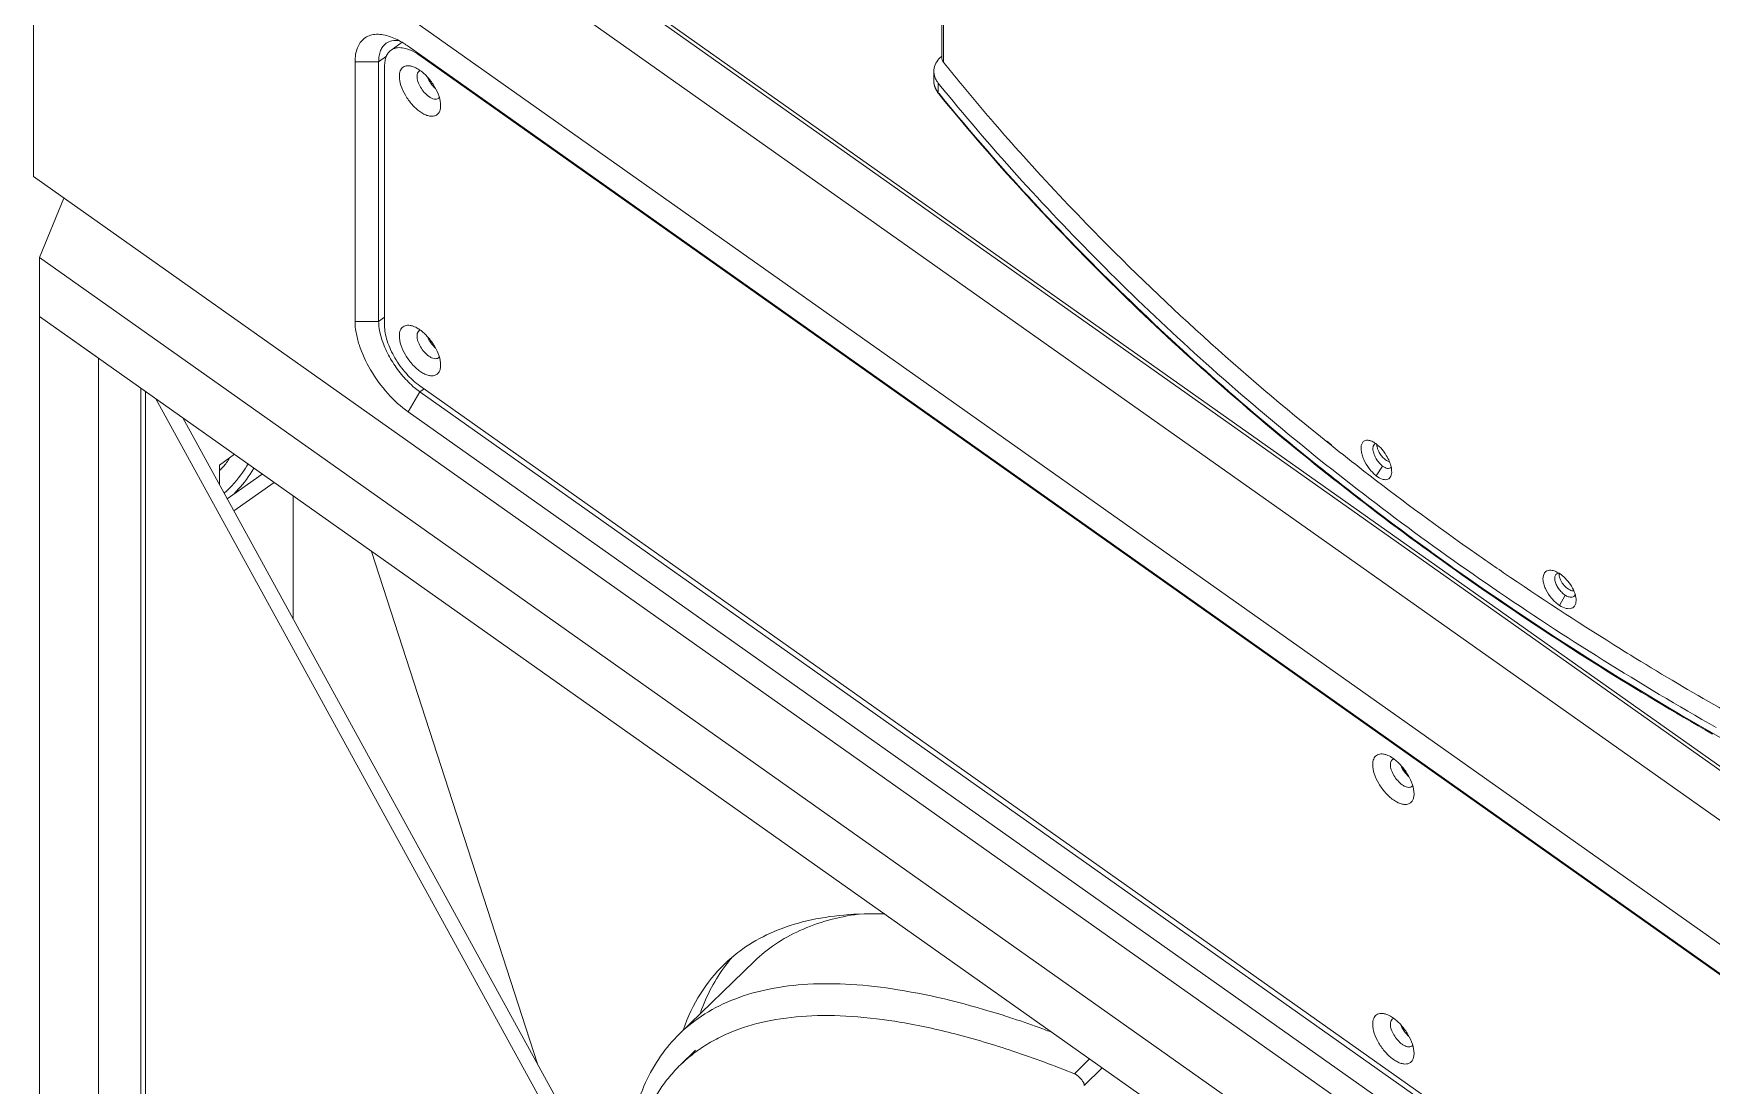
# Model space of a CAD drawing. Header units: millimetres. Extents: x 0 to 9253, y 0 to 2730.
# Drawn here: x 7253.3 to 7454.4, y 1265.9 to 1392 of the extents above; entities that cross this region are included whole.
import ezdxf

# ---------------------------------------------------------------- set-up
doc = ezdxf.new("R2010")
doc.units = ezdxf.units.MM
doc.layers.get('0').update_dxf_attribs({"lineweight": 13})

msp = doc.modelspace()

# ---------------------------------------------------------------- linework, layer by layer
at = {"color": 7, "linetype": 'Continuous'}
for p, q in [((7362.17, 1591.46), (7362.17, 1389.04)), ((7362.37, 1591.23), (7362.37, 1388.51)), ((7585.66, 1205.54), (7261.09, 1435.04)), ((7274.53, 1432.04), (7581.41, 1215.04)), ((7581.06, 1214.79), (7274.17, 1431.79)), ((7253.31, 1425.71), (7253.31, 1374.8)), ((7576.46, 1197.21), (7253.31, 1425.71)), ((7297.49, 1390.9), (7296.17, 1389.96)), ((7298.22, 1390.43), (7531.56, 1225.43)), ((7291.85, 1357.45), (7291.85, 1388.56)), ((7291.85, 1388.56), (7294.68, 1388.56)), ((7294.68, 1388.56), (7295.6, 1389.22)), ((7294.68, 1357.45), (7294.68, 1388.56)), ((7295.39, 1356.95), (7295.39, 1388.06)), ((7299.72, 1389.37), (7299.63, 1389.31)), ((7299.63, 1389.31), (7532.73, 1224.48)), ((7361.23, 1387.42), (7361.23, 1386.25)), ((7361.76, 1386), (7361.76, 1384.86)), ((7361.85, 1384.76), (7361.76, 1384.86)), ((7361.85, 1384.75), (7361.76, 1384.86)), ((7576.46, 1146.3), (7253.31, 1374.8)), ((7256.95, 1372.23), (7254.02, 1365.11)), ((7254.02, 1365.11), (7254.02, 1358.04)), ((7254.02, 1365.11), (7575.76, 1137.61)), ((7254.02, 1008.72), (7254.02, 1358.04)), ((7254.02, 1358.04), (7261.09, 1353.04)), ((7254.02, 1358.04), (7575.76, 1130.54)), ((7294.68, 1357.45), (7295.39, 1357.95)), ((7291.85, 1357.45), (7294.68, 1357.45)), ((7261.09, 1010.79), (7261.09, 1353.04)), ((7532.98, 1184.71), (7299.63, 1349.71)), ((7266.16, 1349.45), (7266.16, 1014.84)), ((7266.75, 1349.04), (7266.75, 1013.84)), ((7267.99, 1348.16), (7568.68, 800.34)), ((7298.22, 1346.59), (7299.63, 1349)), ((7299.63, 1349), (7300.13, 1349.36)), ((7532.98, 1184), (7299.63, 1349)), ((7568.68, 803.91), (7271.2, 1345.89)), ((7531.56, 1181.59), (7298.22, 1346.59)), ((7277.4, 1341.51), (7275.59, 1340.23)), ((7408.26, 1343.07), (7408.83, 1342.61)), ((7408.31, 1343.1), (7408.88, 1342.64)), ((7275.59, 1340.23), (7275.59, 1337.9)), ((7414.26, 1338.92), (7415, 1340.11)), ((7276.53, 1336.18), (7280.73, 1339.15)), ((7277.32, 1334.74), (7282.15, 1338.15)), ((7284.43, 1321.79), (7284.43, 1336.54)), ((7293.84, 1329.88), (7313.71, 1268.45)), ((7425.02, 1330.44), (7425.24, 1330.29)), ((7425.02, 1330.44), (7425.24, 1330.29)), ((7436.17, 1327.23), (7436.16, 1327.13)), ((7436.34, 1327.13), (7436.16, 1327.13)), ((7436.22, 1323.4), (7436.89, 1324.63)), ((7339.71, 1280.74), (7330.75, 1272.05)), ((7417.55, 1272.46), (7417.67, 1272.55)), ((7332.67, 1270.08), (7330.85, 1268.32)), ((7379.9, 1269.03), (7378.07, 1267.25)), ((7381.41, 1267.96), (7379.24, 1265.85))]:
    msp.add_line(p, q, dxfattribs=at)
for centre, radius, start, end in [((7294.06, 1385.81), 6.11, 70.5174, 72.7935), ((7364.08, 1386.97), 2.97, 137.7334, 139.0596), ((7572.08, 1556.35), 270.65, 219.0055, 219.2178), ((7305.67, 1357.46), 10.4, 229.9962, 232.1447), ((7305.11, 1356.75), 9.49, 232.136, 234.7128), ((7412.26, 1340.13), 3.29, 52.519, 53.9969), ((7271.64, 1343.95), 5.91, 318.1631, 330.9458), ((7267.1, 1347.18), 14.59, 329.413, 329.8949), ((7416.37, 1341.91), 2.26, 230.0017, 232.512), ((7434.42, 1324.47), 3.28, 56.8479, 58.7382), ((7351.2, 1268.95), 18.72, 139.5398, 142.8312), ((7328.52, 1146.58), 134.1, 69.696, 70.0492), ((7327.67, 1144.28), 136.56, 69.5282, 69.6966), ((7343.67, 1255.02), 18.47, 124.6697, 125.9877)]:
    msp.add_arc(centre, radius, start, end, dxfattribs=at)
for points, knots in [([(7295.86, 1391.64), (7295.59, 1391.73), (7295.05, 1391.85), (7294.25, 1391.88), (7293.54, 1391.72), (7292.93, 1391.39), (7292.44, 1390.88), (7292.1, 1390.22), (7291.89, 1389.43), (7291.85, 1388.86), (7291.85, 1388.56)], [0, 0, 0, 0, 0.142004, 0.269159, 0.384787, 0.49437, 0.604856, 0.72302, 0.853948, 1, 1, 1, 1]), ([(7295.59, 1390.78), (7295.44, 1390.68), (7295.17, 1390.41), (7294.88, 1389.89), (7294.71, 1389.26), (7294.68, 1388.8), (7294.68, 1388.56)], [0, 0, 0, 0, 0.218575, 0.451653, 0.710357, 1, 1, 1, 1]), ([(7295.39, 1388.06), (7295.39, 1388.27), (7295.42, 1388.66), (7295.56, 1389.2), (7295.81, 1389.65), (7296.04, 1389.87), (7296.17, 1389.96)], [0, 0, 0, 0, 0.289644, 0.548352, 0.781428, 1, 1, 1, 1]), ([(7297.1, 1391.11), (7296.83, 1391.14), (7296.29, 1391.13), (7295.79, 1390.92), (7295.59, 1390.78)], [0, 0, 0, 0, 0.527514, 1, 1, 1, 1]), ([(7298.22, 1390.43), (7298.04, 1390.55), (7297.37, 1391), (7296.65, 1391.37), (7296.09, 1391.56)], [0, 0, 0, 0, 0.26857, 1, 1, 1, 1]), ([(7296.17, 1389.96), (7296.35, 1390.09), (7296.79, 1390.27), (7297.26, 1390.27), (7297.51, 1390.24)], [0, 0, 0, 0, 0.471243, 1, 1, 1, 1]), ([(7297.51, 1390.24), (7297.63, 1390.22), (7298.18, 1390.12), (7298.7, 1389.88), (7299.07, 1389.67)], [0, 0, 0, 0, 0.224922, 1, 1, 1, 1]), ([(7298.81, 1387.98), (7298.69, 1388.02), (7298.47, 1388.08), (7298.15, 1388.11), (7297.85, 1388.06), (7297.6, 1387.93), (7297.4, 1387.74), (7297.26, 1387.48), (7297.17, 1387.16), (7297.16, 1386.93), (7297.16, 1386.81)], [0, 0, 0, 0, 0.14495, 0.274135, 0.390669, 0.49998, 0.609256, 0.725849, 0.855287, 1, 1, 1, 1]), ([(7299.63, 1387.54), (7299.56, 1387.59), (7299.3, 1387.76), (7299.02, 1387.91), (7298.81, 1387.98)], [0, 0, 0, 0, 0.268305, 1, 1, 1, 1]), ([(7299.07, 1389.67), (7299.12, 1389.64), (7299.31, 1389.53), (7299.49, 1389.4), (7299.63, 1389.31)], [0, 0, 0, 0, 0.243779, 1, 1, 1, 1]), ([(7361.83, 1388.92), (7361.65, 1388.7), (7361.34, 1388.23), (7361.23, 1387.68), (7361.23, 1387.42)], [0, 0, 0, 0, 0.516754, 1, 1, 1, 1]), ([(7362.16, 1389.25), (7362.14, 1389.22), (7362.04, 1389.14), (7361.94, 1389.04), (7361.88, 1388.97)], [0, 0, 0, 0, 0.253627, 1, 1, 1, 1]), ([(7362.17, 1389.04), (7362.17, 1389.01), (7362.18, 1388.88), (7362.22, 1388.76), (7362.26, 1388.67)], [0, 0, 0, 0, 0.246107, 1, 1, 1, 1]), ([(7362.37, 1388.51), (7363.06, 1387.65), (7365.86, 1384.22), (7368.74, 1380.86), (7370.95, 1378.37)], [0, 0, 0, 0, 0.248572, 1, 1, 1, 1]), ([(7297.16, 1386.81), (7297.16, 1386.45), (7297.32, 1385.65), (7297.86, 1384.51), (7298.63, 1383.44), (7299.28, 1382.84), (7299.63, 1382.59)], [0, 0, 0, 0, 0.217692, 0.475355, 0.7463, 1, 1, 1, 1]), ([(7299.29, 1387.02), (7299.29, 1387.01), (7299.28, 1386.94), (7299.28, 1386.87), (7299.28, 1386.81)], [0, 0, 0, 0, 0.239748, 1, 1, 1, 1]), ([(7299.28, 1386.81), (7299.28, 1386.61), (7299.37, 1386.15), (7299.68, 1385.5), (7300.12, 1384.89), (7300.49, 1384.54), (7300.69, 1384.4)], [0, 0, 0, 0, 0.217686, 0.475354, 0.746305, 1, 1, 1, 1]), ([(7299.35, 1387.2), (7299.34, 1387.19), (7299.32, 1387.13), (7299.3, 1387.07), (7299.29, 1387.02)], [0, 0, 0, 0, 0.239653, 1, 1, 1, 1]), ([(7299.54, 1387.45), (7299.52, 1387.43), (7299.44, 1387.37), (7299.38, 1387.28), (7299.35, 1387.2)], [0, 0, 0, 0, 0.241395, 1, 1, 1, 1]), ([(7302.11, 1383.31), (7302.11, 1383.68), (7301.94, 1384.48), (7301.41, 1385.62), (7300.63, 1386.69), (7299.98, 1387.29), (7299.63, 1387.54)], [0, 0, 0, 0, 0.217692, 0.475355, 0.7463, 1, 1, 1, 1]), ([(7301.5, 1385.35), (7301.29, 1385.54), (7300.91, 1385.97), (7300.63, 1386.47), (7300.52, 1386.73)], [0, 0, 0, 0, 0.500036, 1, 1, 1, 1]), ([(7361.23, 1387.42), (7361.23, 1387.24), (7361.28, 1386.89), (7361.41, 1386.57), (7361.49, 1386.41)], [0, 0, 0, 0, 0.492453, 1, 1, 1, 1]), ([(7361.23, 1386.25), (7361.23, 1385.98), (7361.34, 1385.42), (7361.63, 1384.94), (7361.81, 1384.72)], [0, 0, 0, 0, 0.491076, 1, 1, 1, 1]), ([(7361.76, 1384.86), (7361.6, 1385.06), (7361.33, 1385.5), (7361.23, 1386.01), (7361.23, 1386.25)], [0, 0, 0, 0, 0.515699, 1, 1, 1, 1]), ([(7361.49, 1386.41), (7361.51, 1386.37), (7361.59, 1386.23), (7361.69, 1386.1), (7361.76, 1386)], [0, 0, 0, 0, 0.245932, 1, 1, 1, 1]), ([(7300.69, 1384.4), (7300.8, 1384.33), (7301, 1384.2), (7301.32, 1384.09), (7301.61, 1384.07), (7301.78, 1384.14), (7301.85, 1384.18)], [0, 0, 0, 0, 0.312078, 0.579925, 0.804193, 1, 1, 1, 1]), ([(7361.81, 1384.72), (7361.8, 1384.73), (7361.77, 1384.77), (7361.76, 1384.82), (7361.76, 1384.86)], [0, 0, 0, 0, 0.241066, 1, 1, 1, 1]), ([(7361.81, 1384.72), (7367.87, 1377.29), (7381.02, 1362.82), (7403.1, 1342.82), (7427.7, 1324.31), (7445.37, 1313.23), (7454.54, 1307.98)], [0, 0, 0, 0, 0.237758, 0.483668, 0.737814, 1, 1, 1, 1]), ([(7403.84, 1342.91), (7396.07, 1349.3), (7381.35, 1362.57), (7368, 1377.23), (7361.85, 1384.75)], [0, 0, 0, 0, 0.508577, 1, 1, 1, 1]), ([(7455.01, 1308.76), (7445.85, 1313.97), (7428.22, 1324.96), (7403.66, 1343.37), (7381.6, 1363.33), (7368.46, 1377.79), (7362.4, 1385.22)], [0, 0, 0, 0, 0.261657, 0.515587, 0.761654, 1, 1, 1, 1]), ([(7299.63, 1382.59), (7299.78, 1382.48), (7300.09, 1382.29), (7300.55, 1382.1), (7300.98, 1382.02), (7301.38, 1382.05), (7301.7, 1382.22), (7301.94, 1382.5), (7302.08, 1382.88), (7302.11, 1383.16), (7302.11, 1383.31)], [0, 0, 0, 0, 0.165275, 0.312003, 0.439056, 0.549496, 0.65067, 0.753357, 0.867921, 1, 1, 1, 1]), ([(7370.95, 1378.37), (7373.74, 1375.24), (7385.41, 1362.69), (7398.17, 1351.17), (7408.26, 1343.07)], [0, 0, 0, 0, 0.244822, 1, 1, 1, 1]), ([(7291.85, 1357.45), (7291.85, 1357.01), (7291.95, 1356.06), (7292.46, 1354.07), (7293.65, 1351.53), (7295.65, 1348.78), (7297.32, 1347.22), (7298.22, 1346.59)], [0, 0, 0, 0, 0.102849, 0.218177, 0.475683, 0.746474, 1, 1, 1, 1]), ([(7294.68, 1357.45), (7294.68, 1357.34), (7294.7, 1356.87), (7294.77, 1356.4), (7294.85, 1356.05)], [0, 0, 0, 0, 0.234291, 1, 1, 1, 1]), ([(7294.85, 1356.05), (7294.98, 1355.46), (7295.4, 1354.24), (7296.33, 1352.5), (7297.53, 1350.88), (7298.48, 1349.92), (7298.98, 1349.5)], [0, 0, 0, 0, 0.233344, 0.488483, 0.749564, 1, 1, 1, 1]), ([(7299.63, 1349.71), (7299.03, 1350.13), (7297.92, 1351.17), (7296.59, 1353), (7295.79, 1354.7), (7295.45, 1356.03), (7295.39, 1356.66), (7295.39, 1356.95)], [0, 0, 0, 0, 0.253526, 0.524317, 0.781823, 0.897151, 1, 1, 1, 1]), ([(7298.81, 1356.87), (7298.69, 1356.91), (7298.47, 1356.97), (7298.15, 1356.99), (7297.85, 1356.95), (7297.6, 1356.82), (7297.4, 1356.62), (7297.26, 1356.36), (7297.17, 1356.05), (7297.16, 1355.82), (7297.16, 1355.7)], [0, 0, 0, 0, 0.14495, 0.274135, 0.390669, 0.49998, 0.609256, 0.725849, 0.855287, 1, 1, 1, 1]), ([(7297.16, 1355.7), (7297.16, 1355.34), (7297.32, 1354.54), (7297.86, 1353.4), (7298.63, 1352.33), (7299.28, 1351.72), (7299.63, 1351.48)], [0, 0, 0, 0, 0.217692, 0.475355, 0.7463, 1, 1, 1, 1]), ([(7299.63, 1356.43), (7299.56, 1356.48), (7299.3, 1356.65), (7299.02, 1356.79), (7298.81, 1356.87)], [0, 0, 0, 0, 0.268305, 1, 1, 1, 1]), ([(7299.29, 1355.91), (7299.29, 1355.89), (7299.28, 1355.83), (7299.28, 1355.76), (7299.28, 1355.7)], [0, 0, 0, 0, 0.239748, 1, 1, 1, 1]), ([(7299.28, 1355.7), (7299.28, 1355.49), (7299.37, 1355.04), (7299.68, 1354.39), (7300.12, 1353.77), (7300.49, 1353.43), (7300.69, 1353.29)], [0, 0, 0, 0, 0.217686, 0.475354, 0.746305, 1, 1, 1, 1]), ([(7299.35, 1356.09), (7299.34, 1356.08), (7299.32, 1356.02), (7299.3, 1355.96), (7299.29, 1355.91)], [0, 0, 0, 0, 0.239653, 1, 1, 1, 1]), ([(7299.54, 1356.34), (7299.52, 1356.32), (7299.44, 1356.25), (7299.38, 1356.16), (7299.35, 1356.09)], [0, 0, 0, 0, 0.241395, 1, 1, 1, 1]), ([(7302.11, 1352.2), (7302.11, 1352.57), (7301.94, 1353.36), (7301.41, 1354.51), (7300.63, 1355.57), (7299.98, 1356.18), (7299.63, 1356.43)], [0, 0, 0, 0, 0.217692, 0.475355, 0.7463, 1, 1, 1, 1]), ([(7301.5, 1354.24), (7301.29, 1354.43), (7300.91, 1354.86), (7300.63, 1355.36), (7300.52, 1355.62)], [0, 0, 0, 0, 0.500036, 1, 1, 1, 1]), ([(7299.63, 1351.48), (7299.78, 1351.37), (7300.09, 1351.18), (7300.55, 1350.99), (7300.98, 1350.9), (7301.38, 1350.94), (7301.7, 1351.1), (7301.94, 1351.39), (7302.08, 1351.77), (7302.11, 1352.05), (7302.11, 1352.2)], [0, 0, 0, 0, 0.165275, 0.312003, 0.439056, 0.549496, 0.65067, 0.753357, 0.867921, 1, 1, 1, 1]), ([(7300.69, 1353.29), (7300.8, 1353.21), (7301, 1353.09), (7301.32, 1352.98), (7301.61, 1352.96), (7301.78, 1353.02), (7301.85, 1353.07)], [0, 0, 0, 0, 0.312078, 0.579925, 0.804193, 1, 1, 1, 1]), ([(7403.84, 1342.91), (7404.96, 1342), (7407.76, 1339.72), (7412.32, 1336.13), (7415.8, 1333.5), (7417.56, 1332.2)], [0, 0, 0, 0, 0.248177, 0.622893, 1, 1, 1, 1]), ([(7408.83, 1342.61), (7410.14, 1341.56), (7415.45, 1337.39), (7420.88, 1333.37), (7425.02, 1330.44)], [0, 0, 0, 0, 0.248071, 1, 1, 1, 1]), ([(7412.55, 1342.82), (7412.49, 1342.71), (7412.43, 1342.43), (7412.44, 1341.97), (7412.55, 1341.44), (7412.83, 1340.68), (7413.26, 1339.95), (7413.81, 1339.32), (7414.11, 1339.04), (7414.26, 1338.92)], [0, 0, 0, 0, 0.084889, 0.187709, 0.307676, 0.441609, 0.728359, 0.869139, 1, 1, 1, 1]), ([(7413.09, 1343.2), (7412.98, 1343.19), (7412.75, 1343.11), (7412.6, 1342.92), (7412.55, 1342.82)], [0, 0, 0, 0, 0.495877, 1, 1, 1, 1]), ([(7413.62, 1343.11), (7413.57, 1343.13), (7413.4, 1343.19), (7413.22, 1343.21), (7413.09, 1343.2)], [0, 0, 0, 0, 0.276366, 1, 1, 1, 1]), ([(7414.2, 1342.79), (7414.15, 1342.83), (7413.97, 1342.95), (7413.77, 1343.06), (7413.62, 1343.11)], [0, 0, 0, 0, 0.270135, 1, 1, 1, 1]), ([(7413.87, 1341.94), (7413.86, 1341.98), (7413.84, 1342.14), (7413.85, 1342.3), (7413.87, 1342.41)], [0, 0, 0, 0, 0.276991, 1, 1, 1, 1]), ([(7413.87, 1342.41), (7413.88, 1342.44), (7413.91, 1342.55), (7413.97, 1342.66), (7414.04, 1342.71)], [0, 0, 0, 0, 0.277812, 1, 1, 1, 1]), ([(7414.17, 1341.12), (7414.13, 1341.19), (7414, 1341.45), (7413.91, 1341.73), (7413.87, 1341.94)], [0, 0, 0, 0, 0.267528, 1, 1, 1, 1]), ([(7414.6, 1342.46), (7414.57, 1342.48), (7414.46, 1342.58), (7414.35, 1342.68), (7414.26, 1342.74)], [0, 0, 0, 0, 0.257227, 1, 1, 1, 1]), ([(7414.31, 1342.73), (7414.31, 1342.71), (7414.31, 1342.63), (7414.32, 1342.55), (7414.33, 1342.49)], [0, 0, 0, 0, 0.23618, 1, 1, 1, 1]), ([(7414.33, 1342.49), (7414.34, 1342.45), (7414.38, 1342.28), (7414.43, 1342.12), (7414.49, 1341.99)], [0, 0, 0, 0, 0.234195, 1, 1, 1, 1]), ([(7414.49, 1341.99), (7414.56, 1341.82), (7414.74, 1341.49), (7415.07, 1341.08), (7415.44, 1340.77), (7415.71, 1340.64), (7415.83, 1340.62)], [0, 0, 0, 0, 0.281936, 0.560247, 0.806183, 1, 1, 1, 1]), ([(7415.46, 1341.37), (7415.4, 1341.47), (7415.15, 1341.86), (7414.85, 1342.22), (7414.6, 1342.46)], [0, 0, 0, 0, 0.255602, 1, 1, 1, 1]), ([(7275.59, 1339.57), (7275.63, 1339.6), (7275.78, 1339.74), (7275.93, 1339.89), (7276.04, 1340.01)], [0, 0, 0, 0, 0.244552, 1, 1, 1, 1]), ([(7279.02, 1340.37), (7278.82, 1340.03), (7278.01, 1338.75), (7277.01, 1337.59), (7276.16, 1336.84)], [0, 0, 0, 0, 0.253831, 1, 1, 1, 1]), ([(7277.17, 1336.62), (7277.41, 1336.84), (7278.34, 1337.8), (7279.15, 1338.89), (7279.66, 1339.76)], [0, 0, 0, 0, 0.244348, 1, 1, 1, 1]), ([(7414.92, 1340.17), (7414.77, 1340.3), (7414.49, 1340.6), (7414.27, 1340.94), (7414.17, 1341.12)], [0, 0, 0, 0, 0.486027, 1, 1, 1, 1]), ([(7416.03, 1339.99), (7415.99, 1339.93), (7415.86, 1339.83), (7415.58, 1339.81), (7415.29, 1339.91), (7415.1, 1340.04), (7415, 1340.11)], [0, 0, 0, 0, 0.197488, 0.412219, 0.67751, 1, 1, 1, 1]), ([(7416.04, 1340), (7415.98, 1340.23), (7415.83, 1340.7), (7415.6, 1341.14), (7415.46, 1341.37)], [0, 0, 0, 0, 0.478308, 1, 1, 1, 1]), ([(7416.1, 1339.35), (7416.1, 1339.4), (7416.1, 1339.61), (7416.07, 1339.83), (7416.04, 1340)], [0, 0, 0, 0, 0.230844, 1, 1, 1, 1]), ([(7414.26, 1338.92), (7414.47, 1338.77), (7414.79, 1338.57), (7415.24, 1338.46), (7415.53, 1338.47), (7415.77, 1338.57), (7415.96, 1338.77), (7416.07, 1339.03), (7416.1, 1339.24), (7416.1, 1339.35)], [0, 0, 0, 0, 0.314459, 0.442818, 0.553813, 0.654419, 0.756039, 0.868974, 1, 1, 1, 1]), ([(7417.56, 1332.2), (7418.05, 1331.84), (7419.98, 1330.41), (7421.94, 1329.01), (7423.41, 1327.96)], [0, 0, 0, 0, 0.249311, 1, 1, 1, 1]), ([(7425.24, 1330.29), (7426.66, 1329.29), (7432.4, 1325.29), (7438.26, 1321.47), (7442.72, 1318.69)], [0, 0, 0, 0, 0.248118, 1, 1, 1, 1]), ([(7505.21, 1283.43), (7497.8, 1286.46), (7469.36, 1299), (7442.23, 1314.6), (7423.41, 1327.96)], [0, 0, 0, 0, 0.257547, 1, 1, 1, 1]), ([(7434.7, 1327.54), (7434.63, 1327.5), (7434.49, 1327.41), (7434.4, 1327.27), (7434.36, 1327.2)], [0, 0, 0, 0, 0.492142, 1, 1, 1, 1]), ([(7435.59, 1327.53), (7435.51, 1327.56), (7435.22, 1327.63), (7434.89, 1327.63), (7434.7, 1327.54)], [0, 0, 0, 0, 0.288452, 1, 1, 1, 1]), ([(7436.12, 1327.28), (7436.08, 1327.3), (7435.91, 1327.4), (7435.73, 1327.48), (7435.59, 1327.53)], [0, 0, 0, 0, 0.26481, 1, 1, 1, 1]), ([(7434.36, 1327.2), (7434.23, 1326.95), (7434.21, 1326.45), (7434.36, 1325.82), (7434.66, 1325.07), (7435.14, 1324.37), (7435.72, 1323.77), (7436.05, 1323.51), (7436.22, 1323.4)], [0, 0, 0, 0, 0.187325, 0.306257, 0.43896, 0.724731, 0.866634, 1, 1, 1, 1]), ([(7435.67, 1326.39), (7435.65, 1326.5), (7435.63, 1326.71), (7435.7, 1327.01), (7435.87, 1327.22), (7436.04, 1327.27), (7436.12, 1327.28)], [0, 0, 0, 0, 0.306239, 0.559167, 0.777555, 1, 1, 1, 1]), ([(7436.89, 1324.63), (7436.74, 1324.73), (7436.46, 1324.97), (7436.09, 1325.4), (7435.82, 1325.88), (7435.7, 1326.22), (7435.67, 1326.39)], [0, 0, 0, 0, 0.247334, 0.510735, 0.768697, 1, 1, 1, 1]), ([(7436.16, 1327.13), (7436.16, 1327.11), (7436.16, 1327.03), (7436.18, 1326.95), (7436.19, 1326.89)], [0, 0, 0, 0, 0.236778, 1, 1, 1, 1]), ([(7436.19, 1326.89), (7436.2, 1326.85), (7436.24, 1326.68), (7436.3, 1326.51), (7436.36, 1326.39)], [0, 0, 0, 0, 0.234344, 1, 1, 1, 1]), ([(7437.52, 1325.91), (7437.34, 1326.18), (7436.94, 1326.65), (7436.47, 1327.06), (7436.22, 1327.22)], [0, 0, 0, 0, 0.515294, 1, 1, 1, 1]), ([(7436.36, 1326.39), (7436.47, 1326.18), (7436.73, 1325.79), (7437.09, 1325.47), (7437.28, 1325.35)], [0, 0, 0, 0, 0.51021, 1, 1, 1, 1]), ([(7437.28, 1325.35), (7437.34, 1325.31), (7437.54, 1325.2), (7437.78, 1325.12), (7437.95, 1325.14)], [0, 0, 0, 0, 0.28903, 1, 1, 1, 1]), ([(7438.09, 1324.73), (7438.06, 1324.83), (7437.92, 1325.25), (7437.7, 1325.63), (7437.52, 1325.91)], [0, 0, 0, 0, 0.235342, 1, 1, 1, 1]), ([(7436.22, 1323.4), (7436.46, 1323.24), (7436.84, 1323.06), (7437.35, 1322.99), (7437.67, 1323.04), (7437.93, 1323.2), (7438.12, 1323.46), (7438.21, 1323.79), (7438.21, 1324.03), (7438.2, 1324.15)], [0, 0, 0, 0, 0.305775, 0.431855, 0.542075, 0.644054, 0.748715, 0.865464, 1, 1, 1, 1]), ([(7437.37, 1324.41), (7437.34, 1324.42), (7437.17, 1324.47), (7437.01, 1324.55), (7436.89, 1324.63)], [0, 0, 0, 0, 0.229007, 1, 1, 1, 1]), ([(7438.1, 1324.73), (7438.08, 1324.66), (7438.01, 1324.54), (7437.77, 1324.36), (7437.52, 1324.37), (7437.37, 1324.41)], [0, 0, 0, 0, 0.243655, 0.473938, 1, 1, 1, 1]), ([(7438.2, 1324.15), (7438.2, 1324.2), (7438.18, 1324.39), (7438.14, 1324.59), (7438.09, 1324.73)], [0, 0, 0, 0, 0.235824, 1, 1, 1, 1]), ([(7442.72, 1318.69), (7443.8, 1318.01), (7448.18, 1315.31), (7452.61, 1312.7), (7455.97, 1310.79)], [0, 0, 0, 0, 0.248701, 1, 1, 1, 1]), ([(7415.48, 1305.48), (7415.36, 1305.52), (7415.14, 1305.58), (7414.82, 1305.61), (7414.53, 1305.56), (7414.27, 1305.43), (7414.07, 1305.24), (7413.93, 1304.98), (7413.84, 1304.66), (7413.83, 1304.43), (7413.83, 1304.31)], [0, 0, 0, 0, 0.14495, 0.274135, 0.390669, 0.49998, 0.609256, 0.725849, 0.855287, 1, 1, 1, 1]), ([(7416.3, 1305.04), (7416.23, 1305.09), (7415.97, 1305.26), (7415.69, 1305.41), (7415.48, 1305.48)], [0, 0, 0, 0, 0.268305, 1, 1, 1, 1]), ([(7413.83, 1304.31), (7413.83, 1303.95), (7413.99, 1303.15), (7414.53, 1302.01), (7415.3, 1300.94), (7415.96, 1300.34), (7416.3, 1300.09)], [0, 0, 0, 0, 0.217692, 0.475355, 0.7463, 1, 1, 1, 1]), ([(7415.97, 1304.52), (7415.96, 1304.51), (7415.95, 1304.44), (7415.95, 1304.37), (7415.95, 1304.31)], [0, 0, 0, 0, 0.239748, 1, 1, 1, 1]), ([(7415.95, 1304.31), (7415.95, 1304.11), (7416.04, 1303.65), (7416.35, 1303), (7416.79, 1302.39), (7417.16, 1302.04), (7417.36, 1301.9)], [0, 0, 0, 0, 0.217686, 0.475354, 0.746305, 1, 1, 1, 1]), ([(7416.02, 1304.7), (7416.01, 1304.69), (7415.99, 1304.63), (7415.98, 1304.57), (7415.97, 1304.52)], [0, 0, 0, 0, 0.239653, 1, 1, 1, 1]), ([(7416.21, 1304.95), (7416.19, 1304.93), (7416.11, 1304.87), (7416.05, 1304.78), (7416.02, 1304.7)], [0, 0, 0, 0, 0.241395, 1, 1, 1, 1]), ([(7418.78, 1300.81), (7418.78, 1301.18), (7418.61, 1301.98), (7418.08, 1303.12), (7417.3, 1304.19), (7416.65, 1304.79), (7416.3, 1305.04)], [0, 0, 0, 0, 0.217692, 0.475355, 0.7463, 1, 1, 1, 1]), ([(7418.17, 1302.85), (7417.96, 1303.04), (7417.58, 1303.47), (7417.3, 1303.97), (7417.2, 1304.23)], [0, 0, 0, 0, 0.500036, 1, 1, 1, 1]), ([(7417.28, 1304.13), (7417.33, 1304.02), (7417.56, 1303.6), (7417.86, 1303.22), (7418.11, 1302.96)], [0, 0, 0, 0, 0.247954, 1, 1, 1, 1]), ([(7417.36, 1301.9), (7417.47, 1301.83), (7417.68, 1301.7), (7417.99, 1301.59), (7418.28, 1301.57), (7418.45, 1301.64), (7418.52, 1301.68)], [0, 0, 0, 0, 0.312078, 0.579925, 0.804193, 1, 1, 1, 1]), ([(7416.3, 1300.09), (7416.46, 1299.98), (7416.76, 1299.79), (7417.22, 1299.6), (7417.66, 1299.52), (7418.05, 1299.55), (7418.38, 1299.72), (7418.62, 1300), (7418.75, 1300.38), (7418.78, 1300.66), (7418.78, 1300.81)], [0, 0, 0, 0, 0.165275, 0.312003, 0.439056, 0.549496, 0.65067, 0.753357, 0.867921, 1, 1, 1, 1]), ([(7355.33, 1286.41), (7353.69, 1286.46), (7350.56, 1286.39), (7346.09, 1285.71), (7342.1, 1284.44), (7339.73, 1283.17), (7338.66, 1282.45)], [0, 0, 0, 0, 0.281899, 0.539396, 0.776824, 1, 1, 1, 1]), ([(7352.17, 1286.39), (7349.77, 1286.05), (7346.28, 1285.14), (7342.21, 1282.89), (7340.49, 1281.5), (7339.71, 1280.74)], [0, 0, 0, 0, 0.524286, 0.765474, 1, 1, 1, 1]), ([(7338.66, 1282.45), (7338.43, 1282.29), (7337.53, 1281.66), (7336.68, 1280.94), (7336.09, 1280.37)], [0, 0, 0, 0, 0.251702, 1, 1, 1, 1]), ([(7336.09, 1280.37), (7335.01, 1279.32), (7333.06, 1276.88), (7331.73, 1274.06), (7331.2, 1272.57)], [0, 0, 0, 0, 0.48733, 1, 1, 1, 1]), ([(7333.25, 1274.56), (7333.62, 1275.6), (7334.48, 1277.58), (7335.64, 1279.42), (7336.28, 1280.26)], [0, 0, 0, 0, 0.511075, 1, 1, 1, 1]), ([(7330.75, 1272.05), (7331.67, 1272.95), (7333.76, 1274.57), (7337.42, 1276.37), (7341.6, 1277.54), (7346.29, 1278.1), (7351.47, 1278.05), (7359.35, 1277.12), (7365.4, 1275.56), (7369.52, 1274.26)], [0, 0, 0, 0, 0.094919, 0.193573, 0.299241, 0.41451, 0.541234, 0.68066, 1, 1, 1, 1]), ([(7333.16, 1270.21), (7333.73, 1270.6), (7334.92, 1271.33), (7337.52, 1272.57), (7341.21, 1273.68), (7346.11, 1274.29), (7351.55, 1274.22), (7357.52, 1273.48), (7363.98, 1272.06), (7370.92, 1269.98), (7375.64, 1268.23), (7378.07, 1267.25)], [0, 0, 0, 0, 0.044153, 0.089491, 0.185252, 0.290175, 0.406226, 0.534682, 0.676286, 0.831381, 1, 1, 1, 1]), ([(7369.52, 1274.26), (7369.91, 1274.13), (7371.51, 1273.62), (7373.09, 1273.07), (7374.28, 1272.64)], [0, 0, 0, 0, 0.244949, 1, 1, 1, 1]), ([(7415.48, 1274.37), (7415.36, 1274.41), (7415.14, 1274.47), (7414.82, 1274.49), (7414.53, 1274.45), (7414.27, 1274.32), (7414.07, 1274.12), (7413.93, 1273.86), (7413.84, 1273.55), (7413.83, 1273.32), (7413.83, 1273.2)], [0, 0, 0, 0, 0.14495, 0.274135, 0.390669, 0.49998, 0.609256, 0.725849, 0.855287, 1, 1, 1, 1]), ([(7413.83, 1273.2), (7413.83, 1272.84), (7413.99, 1272.04), (7414.53, 1270.9), (7415.3, 1269.83), (7415.96, 1269.22), (7416.3, 1268.98)], [0, 0, 0, 0, 0.217692, 0.475355, 0.7463, 1, 1, 1, 1]), ([(7416.3, 1273.93), (7416.23, 1273.98), (7415.97, 1274.15), (7415.69, 1274.29), (7415.48, 1274.37)], [0, 0, 0, 0, 0.268305, 1, 1, 1, 1]), ([(7415.97, 1273.41), (7415.96, 1273.39), (7415.95, 1273.33), (7415.95, 1273.26), (7415.95, 1273.2)], [0, 0, 0, 0, 0.239748, 1, 1, 1, 1]), ([(7415.95, 1273.2), (7415.95, 1272.99), (7416.04, 1272.54), (7416.35, 1271.89), (7416.79, 1271.27), (7417.16, 1270.93), (7417.36, 1270.79)], [0, 0, 0, 0, 0.217686, 0.475354, 0.746305, 1, 1, 1, 1]), ([(7416.02, 1273.59), (7416.01, 1273.58), (7415.99, 1273.52), (7415.98, 1273.46), (7415.97, 1273.41)], [0, 0, 0, 0, 0.239653, 1, 1, 1, 1]), ([(7416.21, 1273.84), (7416.19, 1273.82), (7416.11, 1273.75), (7416.05, 1273.66), (7416.02, 1273.59)], [0, 0, 0, 0, 0.241395, 1, 1, 1, 1]), ([(7418.78, 1269.7), (7418.78, 1270.07), (7418.61, 1270.86), (7418.08, 1272.01), (7417.3, 1273.07), (7416.65, 1273.68), (7416.3, 1273.93)], [0, 0, 0, 0, 0.217692, 0.475355, 0.7463, 1, 1, 1, 1]), ([(7418.17, 1271.74), (7417.96, 1271.93), (7417.58, 1272.36), (7417.3, 1272.86), (7417.2, 1273.12)], [0, 0, 0, 0, 0.500036, 1, 1, 1, 1]), ([(7324.53, 1258.46), (7324.72, 1259.84), (7325.23, 1262.48), (7326.54, 1266.17), (7328.35, 1269.39), (7329.91, 1271.23), (7330.75, 1272.05)], [0, 0, 0, 0, 0.274357, 0.528525, 0.768106, 1, 1, 1, 1]), ([(7330.85, 1268.32), (7331.01, 1268.47), (7331.63, 1269.05), (7332.3, 1269.59), (7332.82, 1269.97)], [0, 0, 0, 0, 0.249355, 1, 1, 1, 1]), ([(7416.3, 1268.98), (7416.46, 1268.87), (7416.76, 1268.68), (7417.22, 1268.49), (7417.66, 1268.4), (7418.05, 1268.44), (7418.38, 1268.6), (7418.62, 1268.89), (7418.75, 1269.27), (7418.78, 1269.55), (7418.78, 1269.7)], [0, 0, 0, 0, 0.165275, 0.312003, 0.439056, 0.549496, 0.65067, 0.753357, 0.867921, 1, 1, 1, 1]), ([(7417.36, 1270.79), (7417.47, 1270.71), (7417.68, 1270.59), (7417.99, 1270.48), (7418.28, 1270.46), (7418.45, 1270.52), (7418.52, 1270.57)], [0, 0, 0, 0, 0.312078, 0.579925, 0.804193, 1, 1, 1, 1]), ([(7326.47, 1261.72), (7326.98, 1262.97), (7327.92, 1264.77), (7329.5, 1266.91), (7330.39, 1267.87), (7330.85, 1268.32)], [0, 0, 0, 0, 0.509769, 0.756185, 1, 1, 1, 1]), ([(7378.07, 1267.25), (7378.11, 1267.24), (7378.2, 1267.19), (7378.39, 1267.07), (7378.63, 1266.87), (7378.89, 1266.6), (7379.04, 1266.4), (7379.11, 1266.29)], [0, 0, 0, 0, 0.095209, 0.207449, 0.467573, 0.744899, 1, 1, 1, 1]), ([(7379.11, 1266.29), (7379.14, 1266.25), (7379.19, 1266.16), (7379.24, 1266.04), (7379.26, 1265.94), (7379.25, 1265.88), (7379.24, 1265.85)], [0, 0, 0, 0, 0.339567, 0.621162, 0.839224, 1, 1, 1, 1])]:
    msp.add_open_spline(points, degree=3, knots=knots, dxfattribs=at)
for points in [[(7362.26, 1388.67), (7362.29, 1388.61), (7362.33, 1388.56), (7362.37, 1388.51)], [(7299.65, 1387.51), (7299.61, 1387.49), (7299.57, 1387.47), (7299.54, 1387.45)], [(7301.85, 1384.18), (7301.88, 1384.21), (7301.92, 1384.24), (7301.95, 1384.28)], [(7299.65, 1356.39), (7299.61, 1356.38), (7299.57, 1356.36), (7299.54, 1356.34)], [(7301.85, 1353.07), (7301.88, 1353.1), (7301.92, 1353.13), (7301.95, 1353.17)], [(7414.04, 1342.71), (7414.08, 1342.75), (7414.14, 1342.78), (7414.19, 1342.79)], [(7416.32, 1305.01), (7416.28, 1304.99), (7416.24, 1304.97), (7416.21, 1304.95)], [(7418.52, 1301.68), (7418.56, 1301.71), (7418.59, 1301.74), (7418.62, 1301.78)], [(7416.32, 1273.89), (7416.28, 1273.88), (7416.24, 1273.86), (7416.21, 1273.84)], [(7418.52, 1270.57), (7418.56, 1270.6), (7418.59, 1270.63), (7418.62, 1270.67)]]:
    msp.add_open_spline(points, degree=3, dxfattribs=at)

doc.saveas('drawing.dxf')
